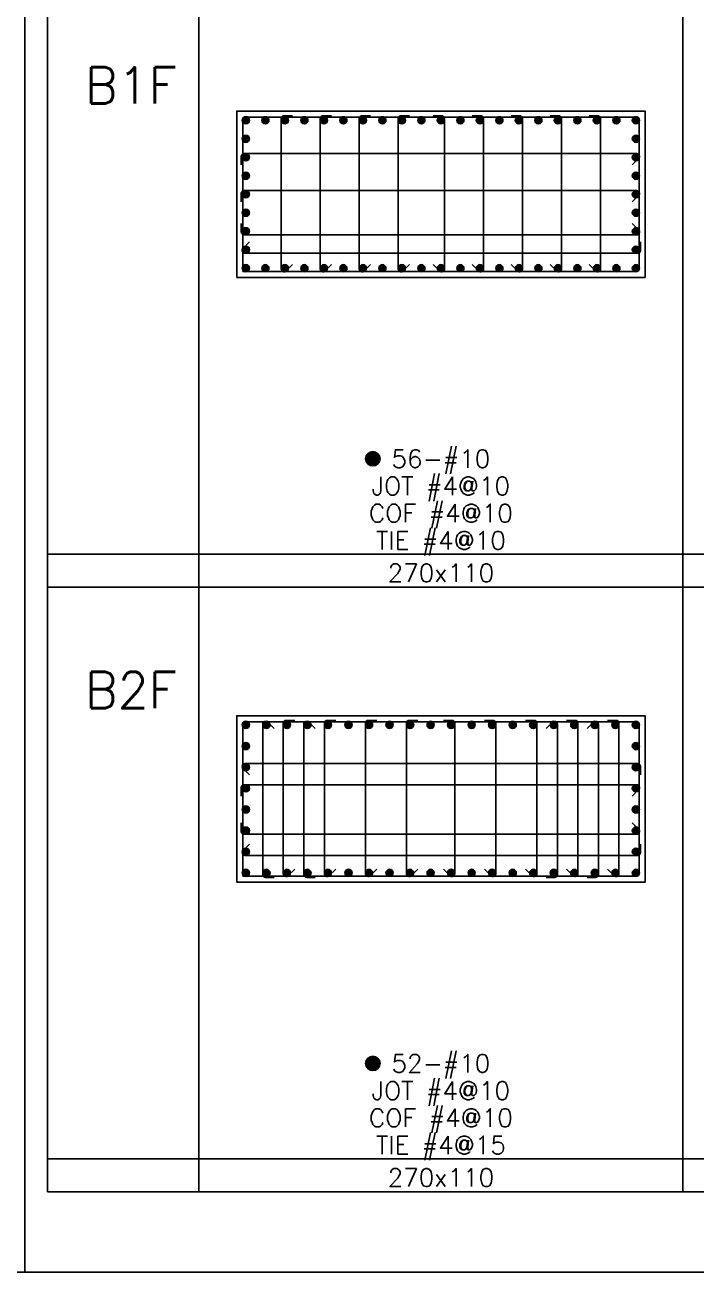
# Model space of a CAD drawing. Header units: millimetres. Extents: x 0 to 31920, y -6088 to 2522.
# Drawn here: x 6384 to 6828, y 0 to 825 of the extents above; entities that cross this region are included whole.
import ezdxf
from ezdxf.enums import TextEntityAlignment as Align

# ---------------------------------------------------------------- set-up
doc = ezdxf.new("R2010")
doc.units = ezdxf.units.MM
doc.header["$MEASUREMENT"] = 0
for name, color, linetype in [('DwFm', 7, 'Continuous'), ('S-RC', 130, 'Continuous'), ('S-REINF', 6, 'Continuous'), ('S-REINFD', 201, 'Continuous'), ('S-STUD', 1, 'Continuous'), ('S-TEXT', 2, 'Continuous')]:
    doc.layers.add(name, color=color, linetype=linetype)
doc.styles.add('CS4', font='romans.shx', dxfattribs={"width": 0.8, "bigfont": 'lsp.shx'})

# ---------------------------------------------------------------- blocks, each defined once
blk = doc.blocks.new('繪圖範圍')
blk.add_lwpolyline([(0, 51.1), (79.8, 51.1), (79.8, 0), (0, 0)], close=True)

msp = doc.modelspace()

# ---------------------------------------------------------------- hatches: boundary and pattern name
at = {"layer": 'S-REINFD'}
h = msp.add_hatch(color=256, dxfattribs=at)
edge = h.paths.add_edge_path()
edge.add_arc((6530.06, 761.94), 2.38, 0, 360)
h = msp.add_hatch(color=256, dxfattribs=at)
edge = h.paths.add_edge_path()
edge.add_arc((6542.96, 761.94), 2.38, 0, 360)
h = msp.add_hatch(color=256, dxfattribs=at)
edge = h.paths.add_edge_path()
edge.add_arc((6555.85, 761.94), 2.38, 0, 360)
h = msp.add_hatch(color=256, dxfattribs=at)
edge = h.paths.add_edge_path()
edge.add_arc((6568.74, 761.94), 2.38, 0, 360)
h = msp.add_hatch(color=256, dxfattribs=at)
edge = h.paths.add_edge_path()
edge.add_arc((6581.64, 761.94), 2.38, 0, 360)
h = msp.add_hatch(color=256, dxfattribs=at)
edge = h.paths.add_edge_path()
edge.add_arc((6594.53, 761.94), 2.38, 0, 360)
h = msp.add_hatch(color=256, dxfattribs=at)
edge = h.paths.add_edge_path()
edge.add_arc((6607.43, 761.94), 2.38, 0, 360)
h = msp.add_hatch(color=256, dxfattribs=at)
edge = h.paths.add_edge_path()
edge.add_arc((6620.32, 761.94), 2.38, 0, 360)
h = msp.add_hatch(color=256, dxfattribs=at)
edge = h.paths.add_edge_path()
edge.add_arc((6633.21, 761.94), 2.38, 0, 360)
h = msp.add_hatch(color=256, dxfattribs=at)
edge = h.paths.add_edge_path()
edge.add_arc((6646.11, 761.94), 2.38, 0, 360)
h = msp.add_hatch(color=256, dxfattribs=at)
edge = h.paths.add_edge_path()
edge.add_arc((6659, 761.94), 2.38, 0, 360)
h = msp.add_hatch(color=256, dxfattribs=at)
edge = h.paths.add_edge_path()
edge.add_arc((6671.89, 761.94), 2.38, 0, 360)
h = msp.add_hatch(color=256, dxfattribs=at)
edge = h.paths.add_edge_path()
edge.add_arc((6684.79, 761.94), 2.38, 0, 360)
h = msp.add_hatch(color=256, dxfattribs=at)
edge = h.paths.add_edge_path()
edge.add_arc((6697.68, 761.94), 2.38, 0, 360)
h = msp.add_hatch(color=256, dxfattribs=at)
edge = h.paths.add_edge_path()
edge.add_arc((6710.57, 761.94), 2.38, 0, 360)
h = msp.add_hatch(color=256, dxfattribs=at)
edge = h.paths.add_edge_path()
edge.add_arc((6723.47, 761.94), 2.38, 0, 360)
h = msp.add_hatch(color=256, dxfattribs=at)
edge = h.paths.add_edge_path()
edge.add_arc((6736.36, 761.94), 2.38, 0, 360)
h = msp.add_hatch(color=256, dxfattribs=at)
edge = h.paths.add_edge_path()
edge.add_arc((6749.26, 761.94), 2.38, 0, 360)
h = msp.add_hatch(color=256, dxfattribs=at)
edge = h.paths.add_edge_path()
edge.add_arc((6762.15, 761.94), 2.38, 0, 360)
h = msp.add_hatch(color=256, dxfattribs=at)
edge = h.paths.add_edge_path()
edge.add_arc((6775.04, 761.94), 2.38, 0, 360)
h = msp.add_hatch(color=256, dxfattribs=at)
edge = h.paths.add_edge_path()
edge.add_arc((6787.94, 761.94), 2.38, 0, 360)
h = msp.add_hatch(color=256, dxfattribs=at)
edge = h.paths.add_edge_path()
edge.add_arc((6530.06, 749.7), 2.38, 0, 360)
h = msp.add_hatch(color=256, dxfattribs=at)
edge = h.paths.add_edge_path()
edge.add_arc((6787.94, 749.7), 2.38, 0, 360)
h = msp.add_hatch(color=256, dxfattribs=at)
edge = h.paths.add_edge_path()
edge.add_arc((6530.06, 737.47), 2.38, 0, 360)
h = msp.add_hatch(color=256, dxfattribs=at)
edge = h.paths.add_edge_path()
edge.add_arc((6787.94, 737.47), 2.38, 0, 360)
h = msp.add_hatch(color=256, dxfattribs=at)
edge = h.paths.add_edge_path()
edge.add_arc((6530.06, 725.23), 2.38, 0, 360)
h = msp.add_hatch(color=256, dxfattribs=at)
edge = h.paths.add_edge_path()
edge.add_arc((6787.94, 725.23), 2.38, 0, 360)
h = msp.add_hatch(color=256, dxfattribs=at)
edge = h.paths.add_edge_path()
edge.add_arc((6530.06, 713), 2.38, 0, 360)
h = msp.add_hatch(color=256, dxfattribs=at)
edge = h.paths.add_edge_path()
edge.add_arc((6787.94, 713), 2.38, 0, 360)
h = msp.add_hatch(color=256, dxfattribs=at)
edge = h.paths.add_edge_path()
edge.add_arc((6530.06, 700.77), 2.38, 0, 360)
h = msp.add_hatch(color=256, dxfattribs=at)
edge = h.paths.add_edge_path()
edge.add_arc((6787.94, 700.77), 2.38, 0, 360)
h = msp.add_hatch(color=256, dxfattribs=at)
edge = h.paths.add_edge_path()
edge.add_arc((6530.06, 688.53), 2.38, 0, 360)
h = msp.add_hatch(color=256, dxfattribs=at)
edge = h.paths.add_edge_path()
edge.add_arc((6787.94, 688.53), 2.38, 0, 360)
h = msp.add_hatch(color=256, dxfattribs=at)
edge = h.paths.add_edge_path()
edge.add_arc((6530.06, 676.3), 2.38, 0, 360)
h = msp.add_hatch(color=256, dxfattribs=at)
edge = h.paths.add_edge_path()
edge.add_arc((6787.94, 676.3), 2.38, 0, 360)
h = msp.add_hatch(color=256, dxfattribs=at)
edge = h.paths.add_edge_path()
edge.add_arc((6530.06, 664.06), 2.38, 0, 360)
h = msp.add_hatch(color=256, dxfattribs=at)
edge = h.paths.add_edge_path()
edge.add_arc((6542.96, 664.06), 2.38, 0, 360)
h = msp.add_hatch(color=256, dxfattribs=at)
edge = h.paths.add_edge_path()
edge.add_arc((6555.85, 664.06), 2.38, 0, 360)
h = msp.add_hatch(color=256, dxfattribs=at)
edge = h.paths.add_edge_path()
edge.add_arc((6568.74, 664.06), 2.38, 0, 360)
h = msp.add_hatch(color=256, dxfattribs=at)
edge = h.paths.add_edge_path()
edge.add_arc((6581.64, 664.06), 2.38, 0, 360)
h = msp.add_hatch(color=256, dxfattribs=at)
edge = h.paths.add_edge_path()
edge.add_arc((6594.53, 664.06), 2.38, 0, 360)
h = msp.add_hatch(color=256, dxfattribs=at)
edge = h.paths.add_edge_path()
edge.add_arc((6607.43, 664.06), 2.38, 0, 360)
h = msp.add_hatch(color=256, dxfattribs=at)
edge = h.paths.add_edge_path()
edge.add_arc((6620.32, 664.06), 2.38, 0, 360)
h = msp.add_hatch(color=256, dxfattribs=at)
edge = h.paths.add_edge_path()
edge.add_arc((6633.21, 664.06), 2.38, 0, 360)
h = msp.add_hatch(color=256, dxfattribs=at)
edge = h.paths.add_edge_path()
edge.add_arc((6646.11, 664.06), 2.38, 0, 360)
h = msp.add_hatch(color=256, dxfattribs=at)
edge = h.paths.add_edge_path()
edge.add_arc((6659, 664.06), 2.38, 0, 360)
h = msp.add_hatch(color=256, dxfattribs=at)
edge = h.paths.add_edge_path()
edge.add_arc((6671.89, 664.06), 2.38, 0, 360)
h = msp.add_hatch(color=256, dxfattribs=at)
edge = h.paths.add_edge_path()
edge.add_arc((6684.79, 664.06), 2.38, 0, 360)
h = msp.add_hatch(color=256, dxfattribs=at)
edge = h.paths.add_edge_path()
edge.add_arc((6697.68, 664.06), 2.38, 0, 360)
h = msp.add_hatch(color=256, dxfattribs=at)
edge = h.paths.add_edge_path()
edge.add_arc((6710.57, 664.06), 2.38, 0, 360)
h = msp.add_hatch(color=256, dxfattribs=at)
edge = h.paths.add_edge_path()
edge.add_arc((6723.47, 664.06), 2.38, 0, 360)
h = msp.add_hatch(color=256, dxfattribs=at)
edge = h.paths.add_edge_path()
edge.add_arc((6736.36, 664.06), 2.38, 0, 360)
h = msp.add_hatch(color=256, dxfattribs=at)
edge = h.paths.add_edge_path()
edge.add_arc((6749.26, 664.06), 2.38, 0, 360)
h = msp.add_hatch(color=256, dxfattribs=at)
edge = h.paths.add_edge_path()
edge.add_arc((6762.15, 664.06), 2.38, 0, 360)
h = msp.add_hatch(color=256, dxfattribs=at)
edge = h.paths.add_edge_path()
edge.add_arc((6775.04, 664.06), 2.38, 0, 360)
h = msp.add_hatch(color=256, dxfattribs=at)
edge = h.paths.add_edge_path()
edge.add_arc((6787.94, 664.06), 2.38, 0, 360)
h = msp.add_hatch(color=256, dxfattribs=at)
edge = h.paths.add_edge_path()
edge.add_arc((6614, 538), 4.76, 0, 360)
h = msp.add_hatch(color=256, dxfattribs=at)
edge = h.paths.add_edge_path()
edge.add_arc((6530.06, 361.94), 2.38, 0, 360)
h = msp.add_hatch(color=256, dxfattribs=at)
edge = h.paths.add_edge_path()
edge.add_arc((6543.64, 361.94), 2.38, 0, 360)
h = msp.add_hatch(color=256, dxfattribs=at)
edge = h.paths.add_edge_path()
edge.add_arc((6557.21, 361.94), 2.38, 0, 360)
h = msp.add_hatch(color=256, dxfattribs=at)
edge = h.paths.add_edge_path()
edge.add_arc((6570.78, 361.94), 2.38, 0, 360)
h = msp.add_hatch(color=256, dxfattribs=at)
edge = h.paths.add_edge_path()
edge.add_arc((6584.35, 361.94), 2.38, 0, 360)
h = msp.add_hatch(color=256, dxfattribs=at)
edge = h.paths.add_edge_path()
edge.add_arc((6597.92, 361.94), 2.38, 0, 360)
h = msp.add_hatch(color=256, dxfattribs=at)
edge = h.paths.add_edge_path()
edge.add_arc((6611.5, 361.94), 2.38, 0, 360)
h = msp.add_hatch(color=256, dxfattribs=at)
edge = h.paths.add_edge_path()
edge.add_arc((6625.07, 361.94), 2.38, 0, 360)
h = msp.add_hatch(color=256, dxfattribs=at)
edge = h.paths.add_edge_path()
edge.add_arc((6638.64, 361.94), 2.38, 0, 360)
h = msp.add_hatch(color=256, dxfattribs=at)
edge = h.paths.add_edge_path()
edge.add_arc((6652.21, 361.94), 2.38, 0, 360)
h = msp.add_hatch(color=256, dxfattribs=at)
edge = h.paths.add_edge_path()
edge.add_arc((6665.79, 361.94), 2.38, 0, 360)
h = msp.add_hatch(color=256, dxfattribs=at)
edge = h.paths.add_edge_path()
edge.add_arc((6679.36, 361.94), 2.38, 0, 360)
h = msp.add_hatch(color=256, dxfattribs=at)
edge = h.paths.add_edge_path()
edge.add_arc((6692.93, 361.94), 2.38, 0, 360)
h = msp.add_hatch(color=256, dxfattribs=at)
edge = h.paths.add_edge_path()
edge.add_arc((6706.5, 361.94), 2.38, 0, 360)
h = msp.add_hatch(color=256, dxfattribs=at)
edge = h.paths.add_edge_path()
edge.add_arc((6720.08, 361.94), 2.38, 0, 360)
h = msp.add_hatch(color=256, dxfattribs=at)
edge = h.paths.add_edge_path()
edge.add_arc((6733.65, 361.94), 2.38, 0, 360)
h = msp.add_hatch(color=256, dxfattribs=at)
edge = h.paths.add_edge_path()
edge.add_arc((6747.22, 361.94), 2.38, 0, 360)
h = msp.add_hatch(color=256, dxfattribs=at)
edge = h.paths.add_edge_path()
edge.add_arc((6760.79, 361.94), 2.38, 0, 360)
h = msp.add_hatch(color=256, dxfattribs=at)
edge = h.paths.add_edge_path()
edge.add_arc((6774.36, 361.94), 2.38, 0, 360)
h = msp.add_hatch(color=256, dxfattribs=at)
edge = h.paths.add_edge_path()
edge.add_arc((6787.94, 361.94), 2.38, 0, 360)
h = msp.add_hatch(color=256, dxfattribs=at)
edge = h.paths.add_edge_path()
edge.add_arc((6530.06, 347.95), 2.38, 0, 360)
h = msp.add_hatch(color=256, dxfattribs=at)
edge = h.paths.add_edge_path()
edge.add_arc((6787.94, 347.95), 2.38, 0, 360)
h = msp.add_hatch(color=256, dxfattribs=at)
edge = h.paths.add_edge_path()
edge.add_arc((6530.06, 333.97), 2.38, 0, 360)
h = msp.add_hatch(color=256, dxfattribs=at)
edge = h.paths.add_edge_path()
edge.add_arc((6787.94, 333.97), 2.38, 0, 360)
h = msp.add_hatch(color=256, dxfattribs=at)
edge = h.paths.add_edge_path()
edge.add_arc((6530.06, 319.99), 2.38, 0, 360)
h = msp.add_hatch(color=256, dxfattribs=at)
edge = h.paths.add_edge_path()
edge.add_arc((6787.94, 319.99), 2.38, 0, 360)
h = msp.add_hatch(color=256, dxfattribs=at)
edge = h.paths.add_edge_path()
edge.add_arc((6530.06, 306.01), 2.38, 0, 360)
h = msp.add_hatch(color=256, dxfattribs=at)
edge = h.paths.add_edge_path()
edge.add_arc((6787.94, 306.01), 2.38, 0, 360)
h = msp.add_hatch(color=256, dxfattribs=at)
edge = h.paths.add_edge_path()
edge.add_arc((6530.06, 292.03), 2.38, 0, 360)
h = msp.add_hatch(color=256, dxfattribs=at)
edge = h.paths.add_edge_path()
edge.add_arc((6787.94, 292.03), 2.38, 0, 360)
h = msp.add_hatch(color=256, dxfattribs=at)
edge = h.paths.add_edge_path()
edge.add_arc((6530.06, 278.05), 2.38, 0, 360)
h = msp.add_hatch(color=256, dxfattribs=at)
edge = h.paths.add_edge_path()
edge.add_arc((6787.94, 278.05), 2.38, 0, 360)
h = msp.add_hatch(color=256, dxfattribs=at)
edge = h.paths.add_edge_path()
edge.add_arc((6530.06, 264.06), 2.38, 0, 360)
h = msp.add_hatch(color=256, dxfattribs=at)
edge = h.paths.add_edge_path()
edge.add_arc((6543.64, 264.06), 2.38, 0, 360)
h = msp.add_hatch(color=256, dxfattribs=at)
edge = h.paths.add_edge_path()
edge.add_arc((6557.21, 264.06), 2.38, 0, 360)
h = msp.add_hatch(color=256, dxfattribs=at)
edge = h.paths.add_edge_path()
edge.add_arc((6570.78, 264.06), 2.38, 0, 360)
h = msp.add_hatch(color=256, dxfattribs=at)
edge = h.paths.add_edge_path()
edge.add_arc((6584.35, 264.06), 2.38, 0, 360)
h = msp.add_hatch(color=256, dxfattribs=at)
edge = h.paths.add_edge_path()
edge.add_arc((6597.92, 264.06), 2.38, 0, 360)
h = msp.add_hatch(color=256, dxfattribs=at)
edge = h.paths.add_edge_path()
edge.add_arc((6611.5, 264.06), 2.38, 0, 360)
h = msp.add_hatch(color=256, dxfattribs=at)
edge = h.paths.add_edge_path()
edge.add_arc((6625.07, 264.06), 2.38, 0, 360)
h = msp.add_hatch(color=256, dxfattribs=at)
edge = h.paths.add_edge_path()
edge.add_arc((6638.64, 264.06), 2.38, 0, 360)
h = msp.add_hatch(color=256, dxfattribs=at)
edge = h.paths.add_edge_path()
edge.add_arc((6652.21, 264.06), 2.38, 0, 360)
h = msp.add_hatch(color=256, dxfattribs=at)
edge = h.paths.add_edge_path()
edge.add_arc((6665.79, 264.06), 2.38, 0, 360)
h = msp.add_hatch(color=256, dxfattribs=at)
edge = h.paths.add_edge_path()
edge.add_arc((6679.36, 264.06), 2.38, 0, 360)
h = msp.add_hatch(color=256, dxfattribs=at)
edge = h.paths.add_edge_path()
edge.add_arc((6692.93, 264.06), 2.38, 0, 360)
h = msp.add_hatch(color=256, dxfattribs=at)
edge = h.paths.add_edge_path()
edge.add_arc((6706.5, 264.06), 2.38, 0, 360)
h = msp.add_hatch(color=256, dxfattribs=at)
edge = h.paths.add_edge_path()
edge.add_arc((6720.08, 264.06), 2.38, 0, 360)
h = msp.add_hatch(color=256, dxfattribs=at)
edge = h.paths.add_edge_path()
edge.add_arc((6733.65, 264.06), 2.38, 0, 360)
h = msp.add_hatch(color=256, dxfattribs=at)
edge = h.paths.add_edge_path()
edge.add_arc((6747.22, 264.06), 2.38, 0, 360)
h = msp.add_hatch(color=256, dxfattribs=at)
edge = h.paths.add_edge_path()
edge.add_arc((6760.79, 264.06), 2.38, 0, 360)
h = msp.add_hatch(color=256, dxfattribs=at)
edge = h.paths.add_edge_path()
edge.add_arc((6774.36, 264.06), 2.38, 0, 360)
h = msp.add_hatch(color=256, dxfattribs=at)
edge = h.paths.add_edge_path()
edge.add_arc((6787.94, 264.06), 2.38, 0, 360)
h = msp.add_hatch(color=256, dxfattribs=at)
edge = h.paths.add_edge_path()
edge.add_arc((6614, 138), 4.76, 0, 360)

# ---------------------------------------------------------------- linework, layer by layer
at = {"layer": 'S-RC'}
for points in [[(6524, 658), (6794, 658), (6794, 768), (6524, 768), (6524, 658)], [(6524, 258), (6794, 258), (6794, 368), (6524, 368), (6524, 258)]]:
    msp.add_lwpolyline(points, dxfattribs=at)
at = {"layer": 'S-REINF', "color": 2}
for points in [[(6528, 662), (6788.1, 662, 0.414214), (6790, 663.9), (6790, 762.1, 0.414214), (6788.1, 764), (6529.9, 764, 0.414214), (6528, 762.1), (6528, 662)], [(6560.97, 666.44), (6556.7, 662.25, -0.665297), (6553.47, 663.6), (6553.47, 763.04, -0.414214), (6555.37, 764.94), (6560.97, 764.94)], [(6586.76, 666.44), (6582.49, 662.25, -0.665297), (6579.26, 663.6), (6579.26, 763.04, -0.414214), (6581.16, 764.94), (6586.76, 764.94)], [(6612.54, 666.44), (6608.28, 662.25, -0.665297), (6605.04, 663.6), (6605.04, 763.04, -0.414214), (6606.94, 764.94), (6612.54, 764.94)], [(6638.33, 666.44), (6634.06, 662.25, -0.665297), (6630.83, 663.6), (6630.83, 763.04, -0.414214), (6632.73, 764.94), (6638.33, 764.94)], [(6653.88, 666.44), (6658.15, 662.25, 0.665297), (6661.38, 663.6), (6661.38, 763.04, 0.414214), (6659.48, 764.94), (6653.88, 764.94)], [(6679.67, 666.44), (6683.94, 662.25, 0.665297), (6687.17, 663.6), (6687.17, 763.04, 0.414214), (6685.27, 764.94), (6679.67, 764.94)], [(6705.46, 666.44), (6709.72, 662.25, 0.665297), (6712.96, 663.6), (6712.96, 763.04, 0.414214), (6711.06, 764.94), (6705.46, 764.94)], [(6731.24, 666.44), (6735.51, 662.25, 0.665297), (6738.74, 663.6), (6738.74, 763.04, 0.414214), (6736.84, 764.94), (6731.24, 764.94)], [(6757.03, 666.44), (6761.3, 662.25, 0.665297), (6764.53, 663.6), (6764.53, 763.04, 0.414214), (6762.63, 764.94), (6757.03, 764.94)], [(6527.06, 732.35), (6527.06, 737.95, -0.414214), (6528.96, 739.85), (6788.4, 739.85, -0.665297), (6789.75, 736.62), (6785.56, 732.35)], [(6527.06, 707.88), (6527.06, 713.48, -0.414214), (6528.96, 715.38), (6788.4, 715.38, -0.665297), (6789.75, 712.15), (6785.56, 707.88)], [(6527.06, 693.65), (6527.06, 688.05, 0.414214), (6528.96, 686.15), (6788.4, 686.15, 0.665297), (6789.75, 689.38), (6785.56, 693.65)], [(6532.45, 681.42), (6528.25, 677.15, 0.665297), (6529.6, 673.92), (6789.04, 673.92, 0.414214), (6790.94, 675.82), (6790.94, 681.42)], [(6528, 262), (6788.1, 262, 0.414214), (6790, 263.9), (6790, 362.1, 0.414214), (6788.1, 364), (6529.9, 364, 0.414214), (6528, 362.1), (6528, 262)], [(6548.75, 261.06), (6543.15, 261.06, -0.414214), (6541.25, 262.96), (6541.25, 362.4, -0.665297), (6544.49, 363.75), (6548.75, 359.55)], [(6562.33, 266.44), (6558.06, 262.25, -0.665297), (6554.83, 263.6), (6554.83, 363.04, -0.414214), (6556.73, 364.94), (6562.33, 364.94)], [(6575.9, 261.06), (6570.3, 261.06, -0.414214), (6568.4, 262.96), (6568.4, 362.4, -0.665297), (6571.63, 363.75), (6575.9, 359.55)], [(6589.47, 266.44), (6585.2, 262.25, -0.665297), (6581.97, 263.6), (6581.97, 363.04, -0.414214), (6583.87, 364.94), (6589.47, 364.94)], [(6616.62, 266.44), (6612.35, 262.25, -0.665297), (6609.12, 263.6), (6609.12, 363.04, -0.414214), (6611.02, 364.94), (6616.62, 364.94)], [(6643.76, 266.44), (6639.49, 262.25, -0.665297), (6636.26, 263.6), (6636.26, 363.04, -0.414214), (6638.16, 364.94), (6643.76, 364.94)], [(6660.67, 266.44), (6664.93, 262.25, 0.665297), (6668.17, 263.6), (6668.17, 363.04, 0.414214), (6666.27, 364.94), (6660.67, 364.94)], [(6687.81, 266.44), (6692.08, 262.25, 0.665297), (6695.31, 263.6), (6695.31, 363.04, 0.414214), (6693.41, 364.94), (6687.81, 364.94)], [(6714.96, 266.44), (6719.22, 262.25, 0.665297), (6722.46, 263.6), (6722.46, 363.04, 0.414214), (6720.56, 364.94), (6714.96, 364.94)], [(6728.53, 261.06), (6734.13, 261.06, 0.414214), (6736.03, 262.96), (6736.03, 362.4, 0.665297), (6732.8, 363.75), (6728.53, 359.55)], [(6742.1, 266.44), (6746.37, 262.25, 0.665297), (6749.6, 263.6), (6749.6, 363.04, 0.414214), (6747.7, 364.94), (6742.1, 364.94)], [(6755.67, 261.06), (6761.27, 261.06, 0.414214), (6763.17, 262.96), (6763.17, 362.4, 0.665297), (6759.94, 363.75), (6755.67, 359.55)], [(6769.25, 266.44), (6773.51, 262.25, 0.665297), (6776.75, 263.6), (6776.75, 363.04, 0.414214), (6774.85, 364.94), (6769.25, 364.94)], [(6532.45, 328.85), (6528.25, 333.12, -0.665297), (6529.6, 336.35), (6789.04, 336.35, -0.414214), (6790.94, 334.45), (6790.94, 328.85)], [(6527.06, 314.87), (6527.06, 320.47, -0.414214), (6528.96, 322.37), (6788.4, 322.37, -0.665297), (6789.75, 319.14), (6785.56, 314.87)], [(6527.06, 297.15), (6527.06, 291.55, 0.414214), (6528.96, 289.65), (6788.4, 289.65, 0.665297), (6789.75, 292.88), (6785.56, 297.15)], [(6532.45, 283.16), (6528.25, 278.9, 0.665297), (6529.6, 275.66), (6789.04, 275.66, 0.414214), (6790.94, 277.56), (6790.94, 283.16)]]:
    msp.add_lwpolyline(points, format="xyb", dxfattribs=at)
at = {"layer": 'S-REINFD'}
for centre, radius in [((6530.06, 761.94), 2.38), ((6542.96, 761.94), 2.38), ((6555.85, 761.94), 2.38), ((6568.74, 761.94), 2.38), ((6581.64, 761.94), 2.38), ((6594.53, 761.94), 2.38), ((6607.43, 761.94), 2.38), ((6620.32, 761.94), 2.38), ((6633.21, 761.94), 2.38), ((6646.11, 761.94), 2.38), ((6659, 761.94), 2.38), ((6671.89, 761.94), 2.38), ((6684.79, 761.94), 2.38), ((6697.68, 761.94), 2.38), ((6710.57, 761.94), 2.38), ((6723.47, 761.94), 2.38), ((6736.36, 761.94), 2.38), ((6749.26, 761.94), 2.38), ((6762.15, 761.94), 2.38), ((6775.04, 761.94), 2.38), ((6787.94, 761.94), 2.38), ((6530.06, 749.7), 2.38), ((6787.94, 749.7), 2.38), ((6530.06, 737.47), 2.38), ((6787.94, 737.47), 2.38), ((6530.06, 725.23), 2.38), ((6787.94, 725.23), 2.38), ((6530.06, 713), 2.38), ((6787.94, 713), 2.38), ((6530.06, 700.77), 2.38), ((6787.94, 700.77), 2.38), ((6530.06, 688.53), 2.38), ((6787.94, 688.53), 2.38), ((6530.06, 676.3), 2.38), ((6787.94, 676.3), 2.38), ((6530.06, 664.06), 2.38), ((6542.96, 664.06), 2.38), ((6555.85, 664.06), 2.38), ((6568.74, 664.06), 2.38), ((6581.64, 664.06), 2.38), ((6594.53, 664.06), 2.38), ((6607.43, 664.06), 2.38), ((6620.32, 664.06), 2.38), ((6633.21, 664.06), 2.38), ((6646.11, 664.06), 2.38), ((6659, 664.06), 2.38), ((6671.89, 664.06), 2.38), ((6684.79, 664.06), 2.38), ((6697.68, 664.06), 2.38), ((6710.57, 664.06), 2.38), ((6723.47, 664.06), 2.38), ((6736.36, 664.06), 2.38), ((6749.26, 664.06), 2.38), ((6762.15, 664.06), 2.38), ((6775.04, 664.06), 2.38), ((6787.94, 664.06), 2.38), ((6614, 538), 4.76), ((6530.06, 361.94), 2.38), ((6543.64, 361.94), 2.38), ((6557.21, 361.94), 2.38), ((6570.78, 361.94), 2.38), ((6584.35, 361.94), 2.38), ((6597.92, 361.94), 2.38), ((6611.5, 361.94), 2.38), ((6625.07, 361.94), 2.38), ((6638.64, 361.94), 2.38), ((6652.21, 361.94), 2.38), ((6665.79, 361.94), 2.38), ((6679.36, 361.94), 2.38), ((6692.93, 361.94), 2.38), ((6706.5, 361.94), 2.38), ((6720.08, 361.94), 2.38), ((6733.65, 361.94), 2.38), ((6747.22, 361.94), 2.38), ((6760.79, 361.94), 2.38), ((6774.36, 361.94), 2.38), ((6787.94, 361.94), 2.38), ((6530.06, 347.95), 2.38), ((6787.94, 347.95), 2.38), ((6530.06, 333.97), 2.38), ((6787.94, 333.97), 2.38), ((6530.06, 319.99), 2.38), ((6787.94, 319.99), 2.38), ((6530.06, 306.01), 2.38), ((6787.94, 306.01), 2.38), ((6530.06, 292.03), 2.38), ((6787.94, 292.03), 2.38), ((6530.06, 278.05), 2.38), ((6787.94, 278.05), 2.38), ((6530.06, 264.06), 2.38), ((6543.64, 264.06), 2.38), ((6557.21, 264.06), 2.38), ((6570.78, 264.06), 2.38), ((6584.35, 264.06), 2.38), ((6597.92, 264.06), 2.38), ((6611.5, 264.06), 2.38), ((6625.07, 264.06), 2.38), ((6638.64, 264.06), 2.38), ((6652.21, 264.06), 2.38), ((6665.79, 264.06), 2.38), ((6679.36, 264.06), 2.38), ((6692.93, 264.06), 2.38), ((6706.5, 264.06), 2.38), ((6720.08, 264.06), 2.38), ((6733.65, 264.06), 2.38), ((6747.22, 264.06), 2.38), ((6760.79, 264.06), 2.38), ((6774.36, 264.06), 2.38), ((6787.94, 264.06), 2.38), ((6614, 138), 4.76)]:
    msp.add_circle(centre, radius, dxfattribs=at)
at = {"layer": 'S-STUD'}
for p, q in [((6399, 2014), (6399, 53)), ((6499, 2014), (6499, 53)), ((6819, 2014), (6819, 53)), ((6399, 475), (9519, 475)), ((6399, 453), (9519, 453)), ((6399, 75), (9519, 75)), ((6399, 53), (9519, 53))]:
    msp.add_line(p, q, dxfattribs=at)

# ---------------------------------------------------------------- block references
at = {"layer": 'DwFm', "xscale": 40, "yscale": 40, "zscale": 40}
for p in [(3192, 0), (6384, 0)]:
    msp.add_blockref('繪圖範圍', p, dxfattribs=at)

# ---------------------------------------------------------------- texts
at = {"layer": 'S-TEXT', "style": 'CS4'}
for s, height, p in [('B1F', 24, (6454, 773)), ('56-#10', 12, (6659, 532)), ('JOT #4@10', 12, (6659, 514)), ('COF #4@10', 12, (6659, 496)), ('TIE #4@10', 12, (6659, 478)), ('270x110', 12, (6659, 456.5)), ('B2F', 24, (6454, 373)), ('52-#10', 12, (6659, 132)), ('JOT #4@10', 12, (6659, 114)), ('COF #4@10', 12, (6659, 96)), ('TIE #4@15', 12, (6659, 78)), ('270x110', 12, (6659, 56.5))]:
    msp.add_text(s, height=height, dxfattribs=at).set_placement(p, align=Align.CENTER)

doc.saveas('drawing.dxf')
